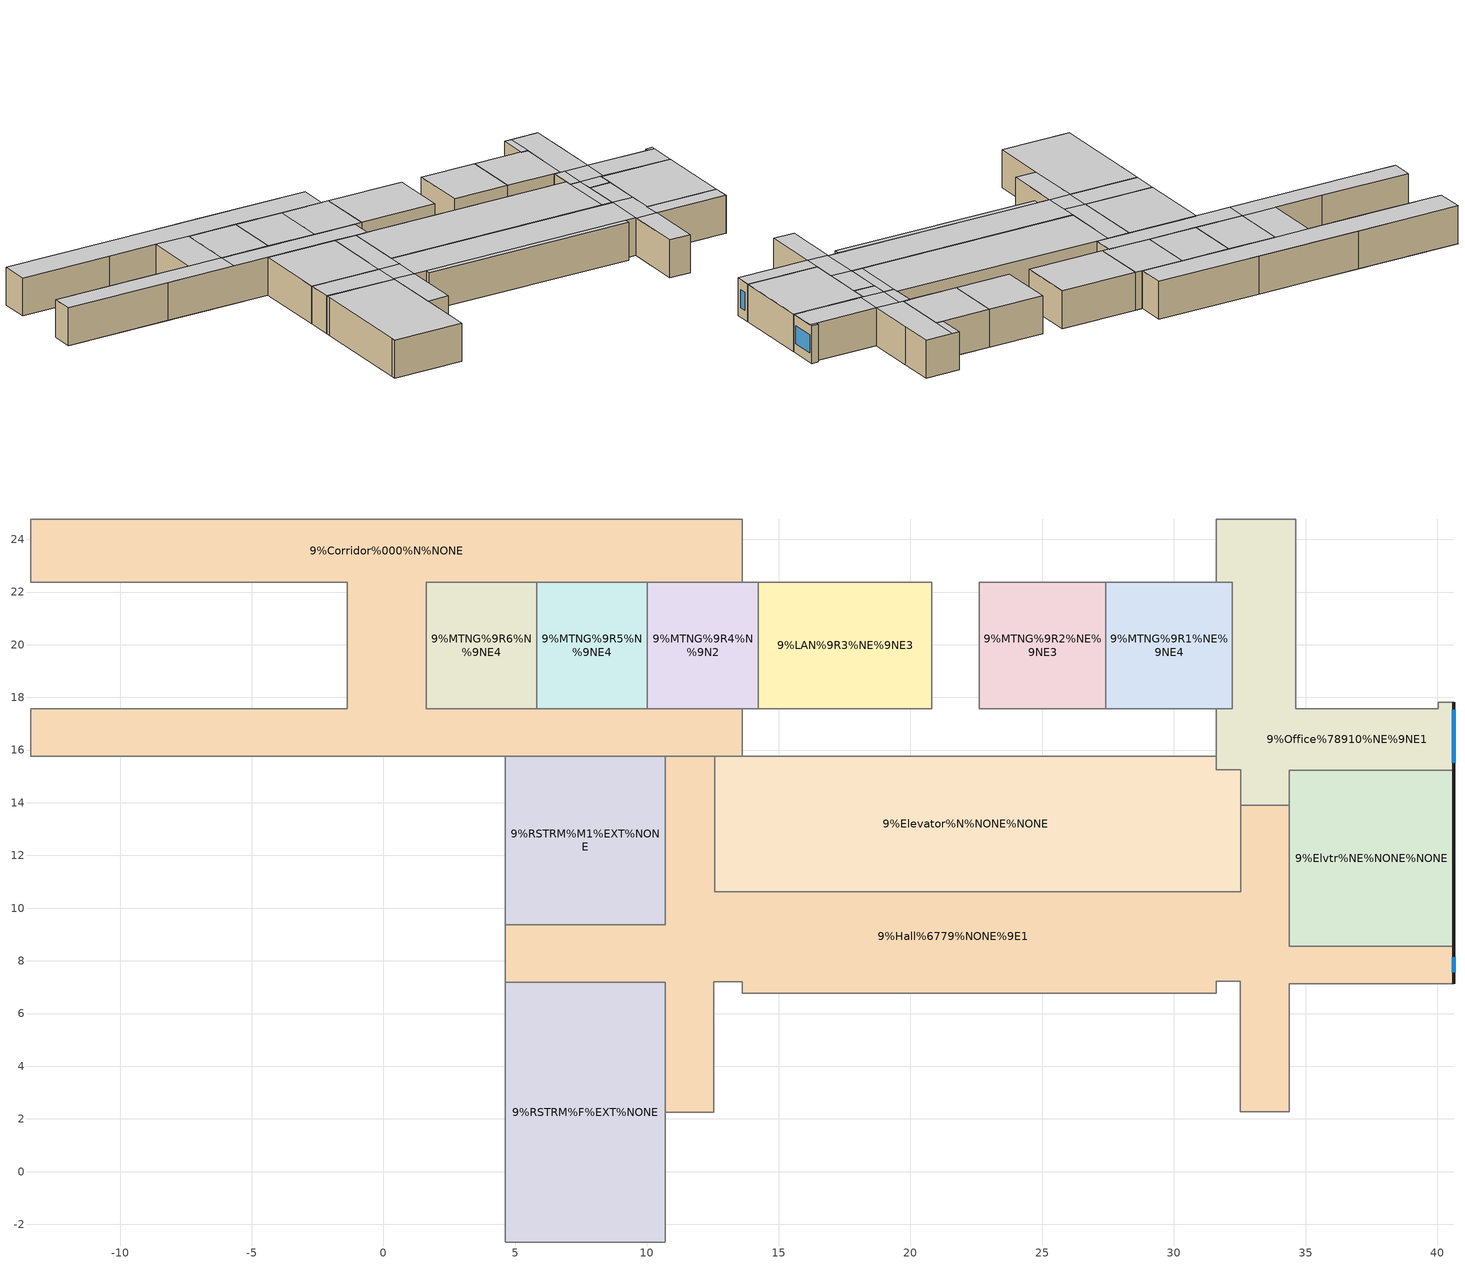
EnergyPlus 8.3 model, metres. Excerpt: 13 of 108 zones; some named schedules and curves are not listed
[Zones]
9%Office%78910%NE%9NE1
 floor to OHUSupplyPlenum%OHU9 (Project Internal Floor): 32.53,15.26 31.62,15.26 31.62,17.57 32.53,17.57 z34.68; 40.62,15.24 32.53,15.24 32.53,17.57 40.62,17.57 z34.68; 34.37,13.91 32.53,13.91 32.53,15.24 34.37,15.24 z34.68; 34.63,17.57 32.22,17.57 32.22,24.77 34.63,24.77 z34.68; 32.22,22.37 31.62,22.37 31.62,24.77 32.22,24.77 z34.68; 40.62,17.57 40.03,17.57 40.03,17.82 40.62,17.82 z34.68
 wall outside (Project Wall): 40.62,15.24 40.62,17.82 z34.68:37.85
 wall to 9%Corridor%001%NE%NONE (Project Partition): 31.62,24.77 31.62,22.37 / 31.62,17.57 31.62,15.77 z34.68:37.85
 wall to 9%MTNG%9R1%NE%9NE4 (Project Partition): 31.62,22.37 32.22,22.37 32.22,17.57 31.62,17.57 z34.68:37.85
 wall to 9%Elevator%N%NONE%NONE (Project Partition): 31.62,15.77 31.62,15.26 32.53,15.26 32.53,13.91 z34.68:37.85
 wall to 9%Hall%6779%NONE%9E1 (Project Partition): 32.53,13.91 34.37,13.91 z34.68:37.85
 wall to 9%Elvtr%NE%NONE%NONE (Project Partition): 34.37,13.91 34.37,15.24 40.62,15.24 z34.68:37.85
 wall to 9%Smoke%000%NE%9NE1 (Project Partition): 40.62,17.82 40.03,17.82 40.03,17.57 34.63,17.57 34.63,21.77 z34.68:37.85
 wall to 9%Corridor%000%NE%NONE (Project Partition): 34.63,24.77 31.62,24.77 z34.68:37.85
 wall to 9%Strg%9B1%NONE%NONE (Project Partition): 34.63,21.77 34.63,24.77 z34.68:37.85
 window (Project Window): 40.62,15.53 40.62,17.53 z35.49:36.99
 ceiling to OHUReturnPlenum%OHU9 (Project Internal Floor): 40.03,17.57 40.62,17.57 40.62,17.82 40.03,17.82 z37.85; 34.63,15.24 40.62,15.24 40.62,17.57 34.63,17.57 z37.85; 31.62,22.37 32.22,22.37 32.22,24.77 31.62,24.77 z37.85; 32.22,17.57 34.63,17.57 34.63,24.77 32.22,24.77 z37.85; 31.62,15.26 32.53,15.26 32.53,17.57 31.62,17.57 z37.85; 32.53,13.91 34.37,13.91 34.37,15.24 32.53,15.24 z37.85; 32.53,15.24 34.63,15.24 34.63,17.57 32.53,17.57 z37.85
9%Hall%6779%NONE%9E1
 floor to OHUSupplyPlenum%OHU9 (Project Internal Floor): 34.37,10.62 32.53,10.62 32.53,13.91 34.37,13.91 z34.68; 12.56,10.62 10.69,10.62 10.69,15.77 12.56,15.77 z34.68; 34.37,2.27 32.53,2.28 32.53,7.13 34.37,7.13 z34.68; 12.53,2.26 10.69,2.25 10.69,7.13 12.53,7.13 z34.68; 10.69,7.18 4.62,7.18 4.62,9.37 10.69,9.37 z34.68; 31.62,6.77 13.62,6.77 13.62,7.13 31.62,7.13 z34.68; 40.62,7.13 34.37,7.13 34.37,8.56 40.62,8.56 z34.68; 31.62,7.13 13.62,7.13 13.62,7.23 31.62,7.23 z34.68; 13.62,7.21 10.69,7.21 10.69,7.23 13.62,7.23 z34.68; 12.53,7.13 10.69,7.13 10.69,7.21 12.53,7.21 z34.68; 32.53,7.23 10.69,7.23 10.69,10.62 32.53,10.62 z34.68; 34.37,7.13 32.53,7.13 32.53,10.62 34.37,10.62 z34.68
 wall outside (Project Wall): 40.62,7.13 40.62,8.56 z34.68:37.85
 wall to 9%Hall%4579%NONE%9E1 (Project Partition): 10.69,2.25 12.53,2.26 / 32.53,2.28 34.37,2.27 z34.68:37.85
 wall to 9%RSTRM%F%EXT%NONE (Project Partition): 4.62,7.18 10.69,7.18 10.69,2.25 z34.68:37.85
 wall to 9%Elevator%C%NONE%NONE (Project Partition): 12.53,2.26 12.53,7.21 13.62,7.21 13.62,6.77 31.62,6.77 31.62,7.23 32.53,7.23 32.53,2.28 z34.68:37.85
 wall to 9%Stair%E%NONE%NONE (Project Partition): 34.37,2.27 34.37,7.13 40.62,7.13 z34.68:37.85
 wall to 9%Elvtr%NE%NONE%NONE (Project Partition): 40.62,8.56 34.37,8.56 34.37,13.91 z34.68:37.85
 wall to 9%Corridor%000%N%NONE (Project Partition): 12.56,15.77 10.69,15.77 z34.68:37.85
 wall to 9%RSTRM%M1%EXT%NONE (Project Partition): 10.69,15.77 10.69,9.37 4.62,9.37 z34.68:37.85
 wall to 9%IS%6756%IS%9IS1 (Project Partition): 4.62,9.37 4.62,7.18 z34.68:37.85
 wall to 9%Elevator%N%NONE%NONE (Project Partition): 32.53,13.91 32.53,10.62 12.56,10.62 12.56,15.77 z34.68:37.85
 window (Project Window): 40.62,7.56 40.62,8.13 z35.49:36.99
 ceiling to OHUReturnPlenum%OHU9 (Project Internal Floor): 32.53,10.62 34.37,10.62 34.37,13.91 32.53,13.91 z37.85; 12.56,7.21 13.62,7.21 13.62,7.23 12.56,7.23 z37.85; 13.62,6.77 31.62,6.77 31.62,7.23 13.62,7.23 z37.85; 12.56,7.23 32.53,7.23 32.53,10.62 12.56,10.62 z37.85; 32.53,2.28 34.37,2.27 34.37,7.13 32.53,7.13 z37.85; 34.37,7.13 40.62,7.13 40.62,8.56 34.37,8.56 z37.85; 32.53,7.13 34.37,7.13 34.37,10.62 32.53,10.62 z37.85; 10.69,9.37 12.56,9.37 12.56,15.77 10.69,15.77 z37.85; 4.62,7.18 10.69,7.18 10.69,9.37 4.62,9.37 z37.85; 10.69,2.25 12.53,2.26 12.53,7.21 10.69,7.21 z37.85; 10.69,7.21 12.56,7.21 12.56,9.37 10.69,9.37 z37.85
9%RSTRM%F%EXT%NONE
 floor to OHUSupplyPlenum%OHU9 (Project Internal Floor): 10.69,-2.67 4.62,-2.67 4.62,7.18 10.69,7.18 z34.68
 wall to 9%IS%5656%IS%9IS1 (Project Partition): 4.62,6.77 4.62,-2.23 z34.68:37.85
 wall to 9%IS%4556%IS%9IS1 (Project Partition): 4.62,-2.23 4.62,-2.67 z34.68:37.85
 wall to 9%Hall%4579%NONE%9E1 (Project Partition): 4.62,-2.67 10.69,-2.67 10.69,2.25 z34.68:37.85
 wall to 9%IS%6756%IS%9IS1 (Project Partition): 4.62,7.18 4.62,6.77 z34.68:37.85
 ceiling to OHUReturnPlenum%OHU9 (Project Internal Floor): 4.62,-2.67 10.69,-2.67 10.69,7.18 4.62,7.18 z37.85
9%Elevator%N%NONE%NONE
 floor to OHUSupplyPlenum%OHU9 (Project Internal Floor): 31.62,10.62 12.56,10.62 12.56,15.77 31.62,15.77 z34.68; 32.53,10.62 31.62,10.62 31.62,15.26 32.53,15.26 z34.68
 wall to 9%Corridor%001%NE%NONE (Project Partition): 31.62,15.77 13.62,15.77 z34.68:37.85
 wall to 9%Corridor%000%N%NONE (Project Partition): 13.62,15.77 12.56,15.77 z34.68:37.85
 ceiling to OHUReturnPlenum%OHU9 (Project Internal Floor): 31.62,10.62 32.53,10.62 32.53,15.26 31.62,15.26 z37.85; 12.56,10.62 31.62,10.62 31.62,15.77 12.56,15.77 z37.85
9%Elvtr%NE%NONE%NONE
 floor to OHUSupplyPlenum%OHU9 (Project Internal Floor): 40.62,8.56 34.37,8.56 34.37,15.24 40.62,15.24 z34.68
 wall outside (Project Wall): 40.62,8.56 40.62,15.24 z34.68:37.85
 ceiling to OHUReturnPlenum%OHU9 (Project Internal Floor): 34.37,8.56 40.62,8.56 40.62,15.24 34.37,15.24 z37.85
9%MTNG%9R1%NE%9NE4
 floor to OHUSupplyPlenum%OHU9 (Project Internal Floor): 32.22,17.57 27.42,17.57 27.42,22.37 32.22,22.37 z34.68
 wall to 9%Corridor%001%NE%NONE (Project Partition): 31.62,22.37 27.42,22.37 / 27.42,17.57 31.62,17.57 z34.68:37.85
 wall to 9%MTNG%9R2%NE%9NE3 (Project Partition): 27.42,22.37 27.42,17.57 z34.68:37.85
 ceiling to OHUReturnPlenum%OHU9 (Project Internal Floor): 27.42,17.57 32.22,17.57 32.22,22.37 27.42,22.37 z37.85
9%MTNG%9R2%NE%9NE3
 floor to OHUSupplyPlenum%OHU9 (Project Internal Floor): 27.42,17.57 22.62,17.57 22.62,22.37 27.42,22.37 z34.68
 wall to 9%Corridor%001%NE%NONE (Project Partition): 27.42,22.37 22.62,22.37 22.62,17.57 27.42,17.57 z34.68:37.85
 ceiling to OHUReturnPlenum%OHU9 (Project Internal Floor): 22.62,17.57 27.42,17.57 27.42,22.37 22.62,22.37 z37.85
9%MTNG%9R4%N%9N2
 floor to OHUSupplyPlenum%OHU9 (Project Internal Floor): 14.22,17.57 10.02,17.57 10.02,22.37 14.22,22.37 z34.68
 wall to 9%LAN%9R3%NE%9NE3 (Project Partition): 14.22,17.57 14.22,22.37 z34.68:37.85
 wall to 9%MTNG%9R5%N%9NE4 (Project Partition): 10.02,22.37 10.02,17.57 z34.68:37.85
 wall to 9%Corridor%000%N%NONE (Project Partition): 10.02,17.57 13.62,17.57 / 13.62,22.37 10.02,22.37 z34.68:37.85
 wall to 9%Corridor%001%NE%NONE (Project Partition): 14.22,22.37 13.62,22.37 / 13.62,17.57 14.22,17.57 z34.68:37.85
 ceiling to OHUReturnPlenum%OHU9 (Project Internal Floor): 10.02,17.57 14.22,17.57 14.22,22.37 10.02,22.37 z37.85
9%LAN%9R3%NE%9NE3
 floor to OHUSupplyPlenum%OHU9 (Project Internal Floor): 20.82,17.57 14.22,17.57 14.22,22.37 20.82,22.37 z34.68
 wall to 9%Corridor%001%NE%NONE (Project Partition): 14.22,17.57 20.82,17.57 20.82,22.37 14.22,22.37 z34.68:37.85
 ceiling to OHUReturnPlenum%OHU9 (Project Internal Floor): 14.22,17.57 20.82,17.57 20.82,22.37 14.22,22.37 z37.85
9%MTNG%9R5%N%9NE4
 floor to OHUSupplyPlenum%OHU9 (Project Internal Floor): 10.02,17.57 5.82,17.57 5.82,22.37 10.02,22.37 z34.68
 wall to 9%MTNG%9R6%N%9NE4 (Project Partition): 5.82,22.37 5.82,17.57 z34.68:37.85
 wall to 9%Corridor%000%N%NONE (Project Partition): 5.82,17.57 10.02,17.57 / 10.02,22.37 5.82,22.37 z34.68:37.85
 ceiling to OHUReturnPlenum%OHU9 (Project Internal Floor): 5.82,17.57 10.02,17.57 10.02,22.37 5.82,22.37 z37.85
9%MTNG%9R6%N%9NE4
 floor to OHUSupplyPlenum%OHU9 (Project Internal Floor): 5.82,17.57 1.62,17.57 1.62,22.37 5.82,22.37 z34.68
 wall to 9%Corridor%000%N%NONE (Project Partition): 5.82,22.37 1.62,22.37 1.62,17.57 5.82,17.57 z34.68:37.85
 ceiling to OHUReturnPlenum%OHU9 (Project Internal Floor): 1.62,17.57 5.82,17.57 5.82,22.37 1.62,22.37 z37.85
9%Corridor%000%N%NONE
 floor to OHUSupplyPlenum%OHU9 (Project Internal Floor): 13.62,15.77 1.62,15.77 1.62,17.57 13.62,17.57 z34.68; 13.62,22.37 -13.38,22.37 -13.38,24.77 13.62,24.77 z34.68; 1.62,15.77 -13.38,15.77 -13.38,17.57 1.62,17.57 z34.68; 1.62,17.57 -1.38,17.57 -1.38,22.37 1.62,22.37 z34.68
 wall to 9%MTNG%9R7%N%9N2 (Project Partition): -5.58,22.37 -1.38,22.37 -1.38,17.57 -5.58,17.57 z34.68:37.85
 wall to 9%MTNG%9R8%N%9N2 (Project Partition): -5.58,17.57 -13.38,17.57 / -13.38,22.37 -5.58,22.37 z34.68:37.85
 wall to 9%Office%7834%NW%9NW3 (Project Partition): -13.38,17.57 -13.38,15.77 / -13.38,24.77 -13.38,22.37 z34.68:37.85
 wall to 9%IS%6745%IS%9IS1 (Project Partition): -13.38,15.77 -4.38,15.77 z34.68:37.85
 wall to 9%IS%6756%IS%9IS1 (Project Partition): -4.38,15.77 4.62,15.77 z34.68:37.85
 wall to 9%RSTRM%M1%EXT%NONE (Project Partition): 4.62,15.77 10.69,15.77 z34.68:37.85
 wall to 9%Corridor%001%NE%NONE (Project Partition): 13.62,15.77 13.62,17.57 / 13.62,22.37 13.62,24.77 z34.68:37.85
 wall to 9%Office%8967%N%9N2 (Project Partition): 13.62,24.77 4.62,24.77 z34.68:37.85
 wall to 9%Office%8956%N%9N2 (Project Partition): 4.62,24.77 -4.38,24.77 z34.68:37.85
 wall to 9%Office%8945%N%9N2 (Project Partition): -4.38,24.77 -13.38,24.77 z34.68:37.85
 ceiling to OHUReturnPlenum%OHU9 (Project Internal Floor): 1.62,15.77 13.62,15.77 13.62,17.57 1.62,17.57 z37.85; -13.38,15.77 1.62,15.77 1.62,17.57 -13.38,17.57 z37.85; -1.38,17.57 1.62,17.57 1.62,22.37 -1.38,22.37 z37.85; -13.38,22.37 13.62,22.37 13.62,24.77 -13.38,24.77 z37.85
9%RSTRM%M1%EXT%NONE
 floor to OHUSupplyPlenum%OHU9 (Project Internal Floor): 10.69,9.37 4.62,9.37 4.62,15.77 10.69,15.77 z34.68
 wall to 9%IS%6756%IS%9IS1 (Project Partition): 4.62,15.77 4.62,9.37 z34.68:37.85
 ceiling to OHUReturnPlenum%OHU9 (Project Internal Floor): 4.62,9.37 10.69,9.37 10.69,15.77 4.62,15.77 z37.85
[Site:Location]
TOSHIBA Smart Community Center: Latitude=35.43; Longitude=139.65; Time Zone=9; Elevation=42
[Site:GroundTemperature:Shallow]
14, 14, 14, 14, 14, 14, 14, 14, 14, 14, 14, 14
[Building]
Building: North Axis=0; Terrain=Suburbs; Loads Convergence Tolerance Value=0.04; Temperature Convergence Tolerance Value=0.4; Solar Distribution=FullExterior; Maximum Number of Warmup Days=25; Minimum Number of Warmup Days=6
[Site:GroundTemperature:BuildingSurface]
18, 18, 18, 18, 18, 18, 18, 18, 18, 18, 18, 18
[SizingPeriod:DesignDay] Day of Month=15; Humidity Condition Type=WetBulb; Rain Indicator=No; Snow Indicator=No; Daylight Saving Time Indicator=No
Name | Month | Day Type | Maximum Dry-Bulb Temperature | Daily Dry-Bulb Temperature Range | Wetbulb or DewPoint at Maximum Dry-Bulb | Barometric Pressure | Wind Speed | Wind Direction | Solar Model Indicator | ASHRAE Clear Sky Optical Depth for Beam Irradiance (taub) | ASHRAE Clear Sky Optical Depth for Diffuse Irradiance (taud) | Sky Clearness
Summer Design Day in TOSHIBA Smart Community Center Jul | 7 | SummerDesignDay | 31 | 7.7 | 25 | 100905 | 4.8 | 210 | ASHRAETau | 0.546 | 1.827
Winter Design Day in TOSHIBA Smart Community Center | 1 | WinterDesignDay | -6.9 | 0 | -6.9 | 100821.5 | 1.1 | 0 | ASHRAEClearSky |  |  | 0
[Site:GroundTemperature:FCfactorMethod]
January Ground Temperature=3.79; February Ground Temperature=2.88; March Ground Temperature=4.49; April Ground Temperature=7.01; May Ground Temperature=13.59; June Ground Temperature=18.68; July Ground Temperature=22.1; August Ground Temperature=23.15; September Ground Temperature=21.37; October Ground Temperature=17.42; November Ground Temperature=12.15; December Ground Temperature=7.26
[Site:GroundReflectance:SnowModifier]
2, 2
[Site:GroundReflectance]
0.2, 0.2, 0.2, 0.2, 0.2, 0.2, 0.2, 0.2, 0.2, 0.2, 0.2, 0.2
[Site:GroundTemperature:Deep]
14, 14, 14, 14, 14, 14, 14, 14, 14, 14, 14, 14
[WindowMaterial:SimpleGlazingSystem]
Simple Baseline: U-Factor=3.69; Solar Heat Gain Coefficient=0.25
[Construction]
Project Wall: Stucco, Gypsum Board, Wall Insulation, Gypsum Board
Project Partition: 1/2IN Gypsum, 1/2IN Gypsum
Project Internal Floor: Cast Concrete
Project Window: Simple Baseline
[Material] Thermal Absorptance=0.9; Solar Absorptance=0.7; Visible Absorptance=0.7
Name | Roughness | Thickness | Conductivity | Density | Specific Heat
Gypsum Board | MediumRough | 0.0159 | 0.16 | 800 | 1090
Stucco | Rough | 0.0254 | 0.72 | 1856 | 840
1/2IN Gypsum | Smooth | 0.01271 | 0.16 | 800 | 1090
Cast Concrete | Rough | 0.1 | 1.4 | 2100 | 840
[Material:NoMass]
Wall Insulation: Roughness=Rough; Thermal Resistance=1.8; Thermal Absorptance=0.9; Solar Absorptance=0.7; Visible Absorptance=0.7
[DesignSpecification:OutdoorAir] Outdoor Air Method=Sum; Outdoor Air Flow per Person=0.00472; Outdoor Air Flow per Zone Floor Area=0.000508; Outdoor Air Flow per Zone=0
9%MTNG%9R4%N%9N2 OutdoorAir; 9%MTNG%9R4%N%9N2 OutdoorAir; 9%HALL%6779%NONE%9E1 OutdoorAir; 9%HALL%6779%NONE%9E1 OutdoorAir; 9%HALL%6779%NONE%9E1 OutdoorAir; 9%MTNG%9R4%N%9N2 OutdoorAir; 9%MTNG%9R1%NE%9NE4 OutdoorAir; 9%MTNG%9R6%N%9NE4 OutdoorAir; 9%MTNG%9R5%N%9NE4 OutdoorAir; 9%MTNG%9R1%NE%9NE4 OutdoorAir; 9%MTNG%9R6%N%9NE4 OutdoorAir; 9%MTNG%9R5%N%9NE4 OutdoorAir; 9%MTNG%9R1%NE%9NE4 OutdoorAir; 9%MTNG%9R6%N%9NE4 OutdoorAir; 9%MTNG%9R5%N%9NE4 OutdoorAir; 9%LAN%9R3%NE%9NE3 OutdoorAir; 9%MTNG%9R2%NE%9NE3 OutdoorAir; 9%LAN%9R3%NE%9NE3 OutdoorAir; 9%MTNG%9R2%NE%9NE3 OutdoorAir; 9%LAN%9R3%NE%9NE3 OutdoorAir; 9%MTNG%9R2%NE%9NE3 OutdoorAir; 9%OFFICE%78910%NE%9NE1 OutdoorAir; 9%OFFICE%78910%NE%9NE1 OutdoorAir; 9%OFFICE%78910%NE%9NE1 OutdoorAir
[ZoneControl:Thermostat] Control Type Schedule=HVACTemplate-Always 4; Control 1=DualSetPoint
Name | Zone or ZoneList
9%HALL%6779%NONE%9E1 Control; 9%HALL%6779%NONE%9E1 Control; 9%HALL%6779%NONE%9E1 Control | 9%HALL%6779%NONE%9E1
9%MTNG%9R4%N%9N2 Control; 9%MTNG%9R4%N%9N2 Control; 9%MTNG%9R4%N%9N2 Control | 9%MTNG%9R4%N%9N2
9%MTNG%9R1%NE%9NE4 Control; 9%MTNG%9R1%NE%9NE4 Control; 9%MTNG%9R1%NE%9NE4 Control | 9%MTNG%9R1%NE%9NE4
9%MTNG%9R6%N%9NE4 Control; 9%MTNG%9R6%N%9NE4 Control; 9%MTNG%9R6%N%9NE4 Control | 9%MTNG%9R6%N%9NE4
9%MTNG%9R5%N%9NE4 Control; 9%MTNG%9R5%N%9NE4 Control; 9%MTNG%9R5%N%9NE4 Control | 9%MTNG%9R5%N%9NE4
9%LAN%9R3%NE%9NE3 Control; 9%LAN%9R3%NE%9NE3 Control; 9%LAN%9R3%NE%9NE3 Control | 9%LAN%9R3%NE%9NE3
9%MTNG%9R2%NE%9NE3 Control; 9%MTNG%9R2%NE%9NE3 Control; 9%MTNG%9R2%NE%9NE3 Control | 9%MTNG%9R2%NE%9NE3
9%OFFICE%78910%NE%9NE1 Control; 9%OFFICE%78910%NE%9NE1 Control; 9%OFFICE%78910%NE%9NE1 Control | 9%OFFICE%78910%NE%9NE1
[Sizing:Zone] Zone Cooling Design Supply Air Temperature Input Method=TemperatureDifference; Zone Cooling Design Supply Air Temperature=12.5; Zone Cooling Design Supply Air Temperature Difference=11; Zone Heating Design Supply Air Temperature Input Method=TemperatureDifference; Zone Heating Design Supply Air Temperature=50; Zone Heating Design Supply Air Temperature Difference=11; Zone Cooling Design Supply Air Humidity Ratio=0.009; Zone Heating Design Supply Air Humidity Ratio=0.004; Zone Heating Sizing Factor=1.25; Zone Cooling Sizing Factor=1.15; Cooling Design Air Flow Method=DesignDay; Cooling Design Air Flow Rate=0; Cooling Minimum Air Flow per Zone Floor Area=0.000762; Cooling Minimum Air Flow=0; Cooling Minimum Air Flow Fraction=0; Heating Design Air Flow Method=DesignDay; Heating Design Air Flow Rate=0
Name | Design Specification Outdoor Air Object
9%MTNG%9R4%N%9N2; 9%MTNG%9R4%N%9N2; 9%MTNG%9R4%N%9N2 | 9%MTNG%9R4%N%9N2 OutdoorAir
9%HALL%6779%NONE%9E1; 9%HALL%6779%NONE%9E1; 9%HALL%6779%NONE%9E1 | 9%HALL%6779%NONE%9E1 OutdoorAir
9%MTNG%9R1%NE%9NE4; 9%MTNG%9R1%NE%9NE4; 9%MTNG%9R1%NE%9NE4 | 9%MTNG%9R1%NE%9NE4 OutdoorAir
9%MTNG%9R6%N%9NE4; 9%MTNG%9R6%N%9NE4; 9%MTNG%9R6%N%9NE4 | 9%MTNG%9R6%N%9NE4 OutdoorAir
9%MTNG%9R5%N%9NE4; 9%MTNG%9R5%N%9NE4; 9%MTNG%9R5%N%9NE4 | 9%MTNG%9R5%N%9NE4 OutdoorAir
9%LAN%9R3%NE%9NE3; 9%LAN%9R3%NE%9NE3; 9%LAN%9R3%NE%9NE3 | 9%LAN%9R3%NE%9NE3 OutdoorAir
9%MTNG%9R2%NE%9NE3; 9%MTNG%9R2%NE%9NE3; 9%MTNG%9R2%NE%9NE3 | 9%MTNG%9R2%NE%9NE3 OutdoorAir
9%OFFICE%78910%NE%9NE1; 9%OFFICE%78910%NE%9NE1; 9%OFFICE%78910%NE%9NE1 | 9%OFFICE%78910%NE%9NE1 OutdoorAir
[ZoneTerminalUnitList]
9SW1 VRF Heat Pump TU List: 9%OFFICE%3412%SW%9SW1 VRF Unit, 9%MTNG%9B7%SW%9SW1 VRF Unit, 9%MTNG%9B8%SW%9SW1 VRF Unit, 9%OFFICE%2312%SW%9SW1 VRF Unit, 9%OFFICE%3412%SW%9SW1 VRF Unit, 9%MTNG%9B7%SW%9SW1 VRF Unit, 9%MTNG%9B8%SW%9SW1 VRF Unit, 9%OFFICE%2312%SW%9SW1 VRF Unit, 9%OFFICE%3412%SW%9SW1 VRF Unit, 9%MTNG%9B7%SW%9SW1 VRF Unit, 9%MTNG%9B8%SW%9SW1 VRF Unit, 9%OFFICE%2312%SW%9SW1 VRF Unit
9SE4 VRF Heat Pump TU List: 9%MTNG%9R19%S%9SE4 VRF Unit, 9%MTNG%9R20%S%9SE4 VRF Unit, 9%MTNG%9R24%SE%9SE4 VRF Unit, 9%MTNG%9R19%S%9SE4 VRF Unit, 9%MTNG%9R20%S%9SE4 VRF Unit, 9%MTNG%9R24%SE%9SE4 VRF Unit, 9%MTNG%9R19%S%9SE4 VRF Unit, 9%MTNG%9R20%S%9SE4 VRF Unit, 9%MTNG%9R24%SE%9SE4 VRF Unit
9SE3 VRF Heat Pump TU List: 9%OFFICE%2389%SE%9SE3 VRF Unit, 9%LAN%9R22%SE%9SE3 VRF Unit, 9%MTNG%9R23%SE%9SE3 VRF Unit, 9%OFFICE%2378%SE%9SE3 VRF Unit, 9%OFFICE%2389%SE%9SE3 VRF Unit, 9%LAN%9R22%SE%9SE3 VRF Unit, 9%MTNG%9R23%SE%9SE3 VRF Unit, 9%OFFICE%2378%SE%9SE3 VRF Unit, 9%OFFICE%2389%SE%9SE3 VRF Unit, 9%LAN%9R22%SE%9SE3 VRF Unit, 9%MTNG%9R23%SE%9SE3 VRF Unit, 9%OFFICE%2378%SE%9SE3 VRF Unit
9W1 VRF Heat Pump TU List: 9%OFFICE%6712%W%9W1 VRF Unit, 9%OFFICE%5612%W%9W1 VRF Unit, 9%OFFICE%4512%W%9W1 VRF Unit, 9%OFFICE%6712%W%9W1 VRF Unit, 9%OFFICE%5612%W%9W1 VRF Unit, 9%OFFICE%4512%W%9W1 VRF Unit, 9%OFFICE%6712%W%9W1 VRF Unit, 9%OFFICE%5612%W%9W1 VRF Unit, 9%OFFICE%4512%W%9W1 VRF Unit
9NW1 VRF Heat Pump TU List: 9%MTNG%9B6%NW%9NW1 VRF Unit, 9%A%9B5%NW%9NW1 VRF Unit, 9%OFFICE%8912%NW%9NW1 VRF Unit, 9%OFFICE%7812%NW%9NW1 VRF Unit, 9%MTNG%9B6%NW%9NW1 VRF Unit, 9%A%9B5%NW%9NW1 VRF Unit, 9%OFFICE%8912%NW%9NW1 VRF Unit, 9%OFFICE%7812%NW%9NW1 VRF Unit, 9%MTNG%9B6%NW%9NW1 VRF Unit, 9%A%9B5%NW%9NW1 VRF Unit, 9%OFFICE%8912%NW%9NW1 VRF Unit, 9%OFFICE%7812%NW%9NW1 VRF Unit
9N2 VRF Heat Pump TU List: 9%OFFICE%8967%N%9N2 VRF Unit, 9%MTNG%9R4%N%9N2 VRF Unit, 9%OFFICE%8945%N%9N2 VRF Unit, 9%OFFICE%8956%N%9N2 VRF Unit, 9%MTNG%9R8%N%9N2 VRF Unit, 9%MTNG%9R7%N%9N2 VRF Unit, 9%OFFICE%8967%N%9N2 VRF Unit, 9%MTNG%9R4%N%9N2 VRF Unit, 9%OFFICE%8945%N%9N2 VRF Unit, 9%OFFICE%8956%N%9N2 VRF Unit, 9%MTNG%9R8%N%9N2 VRF Unit, 9%MTNG%9R7%N%9N2 VRF Unit, 9%OFFICE%8967%N%9N2 VRF Unit, 9%MTNG%9R4%N%9N2 VRF Unit, 9%OFFICE%8945%N%9N2 VRF Unit, 9%OFFICE%8956%N%9N2 VRF Unit, 9%MTNG%9R8%N%9N2 VRF Unit, 9%MTNG%9R7%N%9N2 VRF Unit
9W2 VRF Heat Pump TU List: 9%OFFICE%6723%W%9W2 VRF Unit, 9%OA%9R10%W%9W2 VRF Unit, 9%OFFICE%5623%W%9W2 VRF Unit, 9%OA%9R11%W%9W2 VRF Unit, 9%OFFICE%4523%W%9W2 VRF Unit, 9%ISROOM%9R13%W%9W2 VRF Unit, 9%MTNG%9R9%W%9W2 VRF Unit, 9%ISROOM%9R12%W%9W2 VRF Unit, 9%ISROOM%9R14%W%9W2 VRF Unit, 9%OFFICE%6723%W%9W2 VRF Unit, 9%OA%9R10%W%9W2 VRF Unit, 9%OFFICE%5623%W%9W2 VRF Unit, 9%OA%9R11%W%9W2 VRF Unit, 9%OFFICE%4523%W%9W2 VRF Unit, 9%ISROOM%9R13%W%9W2 VRF Unit, 9%MTNG%9R9%W%9W2 VRF Unit, 9%ISROOM%9R12%W%9W2 VRF Unit, 9%ISROOM%9R14%W%9W2 VRF Unit, 9%OFFICE%6723%W%9W2 VRF Unit, 9%OA%9R10%W%9W2 VRF Unit, 9%OFFICE%5623%W%9W2 VRF Unit, 9%OA%9R11%W%9W2 VRF Unit, 9%OFFICE%4523%W%9W2 VRF Unit, 9%ISROOM%9R13%W%9W2 VRF Unit, 9%MTNG%9R9%W%9W2 VRF Unit, 9%ISROOM%9R12%W%9W2 VRF Unit, 9%ISROOM%9R14%W%9W2 VRF Unit
9NE4 VRF Heat Pump TU List: 9%MTNG%9R1%NE%9NE4 VRF Unit, 9%MTNG%9R6%N%9NE4 VRF Unit, 9%MTNG%9R5%N%9NE4 VRF Unit, 9%MTNG%9R1%NE%9NE4 VRF Unit, 9%MTNG%9R6%N%9NE4 VRF Unit, 9%MTNG%9R5%N%9NE4 VRF Unit, 9%MTNG%9R1%NE%9NE4 VRF Unit, 9%MTNG%9R6%N%9NE4 VRF Unit, 9%MTNG%9R5%N%9NE4 VRF Unit
[Zone equipment]
9%MTNG%9R4%N%9N2; 9%MTNG%9R4%N%9N2; 9%MTNG%9R4%N%9N2: 9%MTNG%9R4%N%9N2 VRF Unit
9%HALL%6779%NONE%9E1; 9%HALL%6779%NONE%9E1; 9%HALL%6779%NONE%9E1: 9%HALL%6779%NONE%9E1 VRF Unit
9%MTNG%9R1%NE%9NE4; 9%MTNG%9R1%NE%9NE4; 9%MTNG%9R1%NE%9NE4: 9%MTNG%9R1%NE%9NE4 VRF Unit
9%MTNG%9R6%N%9NE4; 9%MTNG%9R6%N%9NE4; 9%MTNG%9R6%N%9NE4: 9%MTNG%9R6%N%9NE4 VRF Unit
9%MTNG%9R5%N%9NE4; 9%MTNG%9R5%N%9NE4; 9%MTNG%9R5%N%9NE4: 9%MTNG%9R5%N%9NE4 VRF Unit
9%LAN%9R3%NE%9NE3; 9%LAN%9R3%NE%9NE3; 9%LAN%9R3%NE%9NE3: 9%LAN%9R3%NE%9NE3 VRF Unit
9%MTNG%9R2%NE%9NE3; 9%MTNG%9R2%NE%9NE3; 9%MTNG%9R2%NE%9NE3: 9%MTNG%9R2%NE%9NE3 VRF Unit
9%OFFICE%78910%NE%9NE1; 9%OFFICE%78910%NE%9NE1; 9%OFFICE%78910%NE%9NE1: 9%OFFICE%78910%NE%9NE1 VRF Unit
[Fan:ConstantVolume] Availability Schedule=VRFAvailSched; Fan Total Efficiency=0.7; Pressure Rise=600; Maximum Flow Rate=autosize; Motor Efficiency=0.9; Motor In Airstream Fraction=1
9%MTNG%9B112%SE%9SE1 VRF Supply Fan; 9%OFFICE%5623%W%9W2 VRF Supply Fan; 9%MTNG%9B9%SE%9SE1 VRF Supply Fan; 9%OA%9R11%W%9W2 VRF Supply Fan; 9%MTNG%34910N%SE%9SE1 VRF Supply Fan; 9%OFFICE%4523%W%9W2 VRF Supply Fan; 9%A%9B10%SE%9SE1 VRF Supply Fan; 9%ISROOM%9R13%W%9W2 VRF Supply Fan; 9%OFFICE%8967%N%9N2 VRF Supply Fan; 9%MTNG%9R9%W%9W2 VRF Supply Fan; 9%MTNG%9R4%N%9N2 VRF Supply Fan; 9%ISROOM%9R12%W%9W2 VRF Supply Fan; 9%OFFICE%8945%N%9N2 VRF Supply Fan; 9%ISROOM%9R14%W%9W2 VRF Supply Fan; 9%OFFICE%8956%N%9N2 VRF Supply Fan; 9%OFFICE%6723%W%9W2 VRF Supply Fan; 9%MTNG%9R8%N%9N2 VRF Supply Fan; 9%OA%9R10%W%9W2 VRF Supply Fan; 9%MTNG%9R7%N%9N2 VRF Supply Fan; 9%OFFICE%5623%W%9W2 VRF Supply Fan; 9%OFFICE%8934%NW%9NW3 VRF Supply Fan; 9%OFFICE%7834%NW%9NW3 VRF Supply Fan; 9%OFFICE%89232%NW%9NW3 VRF Supply Fan; 9%OFFICE%89231%NW%9NW3 VRF Supply Fan; 9%OFFICE%8934%NW%9NW3 VRF Supply Fan; 9%OFFICE%7834%NW%9NW3 VRF Supply Fan; 9%OFFICE%89232%NW%9NW3 VRF Supply Fan; 9%OFFICE%89231%NW%9NW3 VRF Supply Fan; 9%OFFICE%91034%NW%9NW2 VRF Supply Fan; 9%OFFICE%91023%NW%9NW2 VRF Supply Fan; 9%OFFICE%8967%N%9N2 VRF Supply Fan; 9%OA%9R11%W%9W2 VRF Supply Fan; 9%MTNG%9R4%N%9N2 VRF Supply Fan; 9%HALL%6779%NONE%9E1 VRF Supply Fan; 9%OFFICE%4523%W%9W2 VRF Supply Fan; 9%OFFICE%8945%N%9N2 VRF Supply Fan; 9%HALL%4579%NONE%9E1 VRF Supply Fan; 9%ISROOM%9R13%W%9W2 VRF Supply Fan; 9%OFFICE%8956%N%9N2 VRF Supply Fan; 9%HALL%6779%NONE%9E1 VRF Supply Fan; 9%MTNG%9R9%W%9W2 VRF Supply Fan; 9%MTNG%9R8%N%9N2 VRF Supply Fan; 9%HALL%4579%NONE%9E1 VRF Supply Fan; 9%ISROOM%9R12%W%9W2 VRF Supply Fan; 9%MTNG%9R7%N%9N2 VRF Supply Fan; 9%HALL%6779%NONE%9E1 VRF Supply Fan; 9%ISROOM%9R14%W%9W2 VRF Supply Fan; 9%OFFICE%8967%N%9N2 VRF Supply Fan; 9%HALL%4579%NONE%9E1 VRF Supply Fan; 9%IS%6745%IS%9IS1 VRF Supply Fan; 9%MTNG%9R4%N%9N2 VRF Supply Fan; 9%OFFICE%8934%NW%9NW3 VRF Supply Fan; 9%IS%6756%IS%9IS1 VRF Supply Fan; 9%OFFICE%8945%N%9N2 VRF Supply Fan; 9%OFFICE%7834%NW%9NW3 VRF Supply Fan; 9%IS%5656%IS%9IS1 VRF Supply Fan; 9%OFFICE%8956%N%9N2 VRF Supply Fan; 9%OFFICE%89232%NW%9NW3 VRF Supply Fan; 9%IS%4556%IS%9IS1 VRF Supply Fan; 9%OFFICE%89231%NW%9NW3 VRF Supply Fan; 9%OFFICE%91034%NW%9NW2 VRF Supply Fan; 9%OFFICE%91023%NW%9NW2 VRF Supply Fan; 9%OFFICE%91034%NW%9NW2 VRF Supply Fan; 9%OFFICE%91023%NW%9NW2 VRF Supply Fan; 9%OFFICE%3423%SW%9SW3 VRF Supply Fan; 9%MTNG%9R16%SW%9SW3 VRF Supply Fan; 9%MTNG%9R15%SW%9SW3 VRF Supply Fan; 9%OFFICE%2323%SW%9SW3 VRF Supply Fan; 9%OFFICE%2334%SW%9SW3 VRF Supply Fan; 9%OFFICE%3423%SW%9SW3 VRF Supply Fan; 9%MTNG%9R8%N%9N2 VRF Supply Fan; 9%IS%6745%IS%9IS1 VRF Supply Fan; 9%MTNG%9R7%N%9N2 VRF Supply Fan; 9%IS%6756%IS%9IS1 VRF Supply Fan; 9%MTNG%9R1%NE%9NE4 VRF Supply Fan; 9%IS%5656%IS%9IS1 VRF Supply Fan; 9%MTNG%9R6%N%9NE4 VRF Supply Fan; 9%IS%4556%IS%9IS1 VRF Supply Fan; 9%MTNG%9R5%N%9NE4 VRF Supply Fan; 9%IS%6745%IS%9IS1 VRF Supply Fan; 9%MTNG%9R1%NE%9NE4 VRF Supply Fan; 9%IS%6756%IS%9IS1 VRF Supply Fan; 9%MTNG%9R6%N%9NE4 VRF Supply Fan; 9%IS%5656%IS%9IS1 VRF Supply Fan; 9%MTNG%9R5%N%9NE4 VRF Supply Fan; 9%IS%4556%IS%9IS1 VRF Supply Fan; 9%MTNG%9R1%NE%9NE4 VRF Supply Fan; 9%OFFICE%1245%S%9S1 VRF Supply Fan; 9%MTNG%9R6%N%9NE4 VRF Supply Fan; 9%OFFICE%1256%S%9S1 VRF Supply Fan; 9%MTNG%9R16%SW%9SW3 VRF Supply Fan; 9%MTNG%9R15%SW%9SW3 VRF Supply Fan; 9%OFFICE%2323%SW%9SW3 VRF Supply Fan; 9%OFFICE%2334%SW%9SW3 VRF Supply Fan; 9%OFFICE%3423%SW%9SW3 VRF Supply Fan; 9%MTNG%9R16%SW%9SW3 VRF Supply Fan; 9%MTNG%9R15%SW%9SW3 VRF Supply Fan; 9%OFFICE%2323%SW%9SW3 VRF Supply Fan; 9%OFFICE%2334%SW%9SW3 VRF Supply Fan; 9%OFFICE%1223%SW%9SW2 VRF Supply Fan; 9%MTNG%9R5%N%9NE4 VRF Supply Fan; 9%OFFICE%1267%S%9S1 VRF Supply Fan; 9%OFFICE%1245%S%9S1 VRF Supply Fan; 9%OFFICE%1256%S%9S1 VRF Supply Fan; 9%OFFICE%1267%S%9S1 VRF Supply Fan; 9%OFFICE%1245%S%9S1 VRF Supply Fan; 9%OFFICE%1256%S%9S1 VRF Supply Fan; 9%OFFICE%1267%S%9S1 VRF Supply Fan; 9%OFFICE%8978%NE%9NE3 VRF Supply Fan; 9%OFFICE%8989%NE%9NE3 VRF Supply Fan; 9%LAN%9R3%NE%9NE3 VRF Supply Fan; 9%OFFICE%1234%SW%9SW2 VRF Supply Fan; 9%OFFICE%1223%SW%9SW2 VRF Supply Fan; 9%OFFICE%1234%SW%9SW2 VRF Supply Fan; 9%OFFICE%1223%SW%9SW2 VRF Supply Fan; 9%OFFICE%1234%SW%9SW2 VRF Supply Fan; 9%OFFICE%3412%SW%9SW1 VRF Supply Fan; 9%MTNG%9B7%SW%9SW1 VRF Supply Fan; 9%MTNG%9B8%SW%9SW1 VRF Supply Fan; 9%OFFICE%2312%SW%9SW1 VRF Supply Fan; 9%OFFICE%3412%SW%9SW1 VRF Supply Fan; 9%MTNG%9R2%NE%9NE3 VRF Supply Fan; 9%OFFICE%8978%NE%9NE3 VRF Supply Fan; 9%OFFICE%8989%NE%9NE3 VRF Supply Fan; 9%LAN%9R3%NE%9NE3 VRF Supply Fan; 9%MTNG%9R2%NE%9NE3 VRF Supply Fan; 9%OFFICE%8978%NE%9NE3 VRF Supply Fan; 9%OFFICE%8989%NE%9NE3 VRF Supply Fan; 9%LAN%9R3%NE%9NE3 VRF Supply Fan; 9%MTNG%9R2%NE%9NE3 VRF Supply Fan; 9%MTNG%9R17%S%9S2 VRF Supply Fan; 9%MTNG%9B7%SW%9SW1 VRF Supply Fan; 9%MTNG%9B8%SW%9SW1 VRF Supply Fan; 9%OFFICE%2312%SW%9SW1 VRF Supply Fan; 9%OFFICE%3412%SW%9SW1 VRF Supply Fan; 9%MTNG%9B7%SW%9SW1 VRF Supply Fan; 9%MTNG%9B8%SW%9SW1 VRF Supply Fan; 9%OFFICE%2312%SW%9SW1 VRF Supply Fan; 9%MTNG%9R19%S%9SE4 VRF Supply Fan; 9%MTNG%9R20%S%9SE4 VRF Supply Fan; 9%MTNG%9R24%SE%9SE4 VRF Supply Fan; 9%MTNG%9R18%S%9S2 VRF Supply Fan; 9%MTNG%9R21%S%9S2 VRF Supply Fan; 9%OFFICE%2345%S%9S2 VRF Supply Fan; 9%OFFICE%2356%S%9S2 VRF Supply Fan; 9%OFFICE%2367%S%9S2 VRF Supply Fan; 9%MTNG%9R17%S%9S2 VRF Supply Fan; 9%MTNG%9R18%S%9S2 VRF Supply Fan; 9%MTNG%9R21%S%9S2 VRF Supply Fan; 9%OFFICE%2345%S%9S2 VRF Supply Fan; 9%OFFICE%2356%S%9S2 VRF Supply Fan; 9%MTNG%9R19%S%9SE4 VRF Supply Fan; 9%MTNG%9R20%S%9SE4 VRF Supply Fan; 9%MTNG%9R24%SE%9SE4 VRF Supply Fan; 9%MTNG%9R19%S%9SE4 VRF Supply Fan; 9%MTNG%9R20%S%9SE4 VRF Supply Fan; 9%MTNG%9R24%SE%9SE4 VRF Supply Fan; 9%OFFICE%2389%SE%9SE3 VRF Supply Fan; 9%LAN%9R22%SE%9SE3 VRF Supply Fan; 9%MTNG%9R23%SE%9SE3 VRF Supply Fan; 9%OFFICE%2378%SE%9SE3 VRF Supply Fan; 9%OFFICE%2367%S%9S2 VRF Supply Fan; 9%MTNG%9R17%S%9S2 VRF Supply Fan; 9%MTNG%9R18%S%9S2 VRF Supply Fan; 9%MTNG%9R21%S%9S2 VRF Supply Fan; 9%OFFICE%2345%S%9S2 VRF Supply Fan; 9%OFFICE%2356%S%9S2 VRF Supply Fan; 9%OFFICE%2367%S%9S2 VRF Supply Fan; 9%OFFICE%91078%NE%9NE2 VRF Supply Fan; 9%OFFICE%91089%NE%9NE2 VRF Supply Fan; 9%OFFICE%91078%NE%9NE2 VRF Supply Fan; 9%OFFICE%2389%SE%9SE3 VRF Supply Fan; 9%LAN%9R22%SE%9SE3 VRF Supply Fan; 9%MTNG%9R23%SE%9SE3 VRF Supply Fan; 9%OFFICE%2378%SE%9SE3 VRF Supply Fan; 9%OFFICE%2389%SE%9SE3 VRF Supply Fan; 9%LAN%9R22%SE%9SE3 VRF Supply Fan; 9%MTNG%9R23%SE%9SE3 VRF Supply Fan; 9%OFFICE%2378%SE%9SE3 VRF Supply Fan; 9%OFFICE%6712%W%9W1 VRF Supply Fan; 9%OFFICE%5612%W%9W1 VRF Supply Fan; 9%OFFICE%91089%NE%9NE2 VRF Supply Fan; 9%OFFICE%91078%NE%9NE2 VRF Supply Fan; 9%OFFICE%91089%NE%9NE2 VRF Supply Fan; 9%MTNG%9B4%NE%9NE1 VRF Supply Fan; 9%MTNG%9B3%NE%9NE1 VRF Supply Fan; 9%MTNG%9B22%NE%9NE1 VRF Supply Fan; 9%MTNG%9B21%NE%9NE1 VRF Supply Fan; 9%OFFICE%78910%NE%9NE1 VRF Supply Fan; 9%SMOKE%000%NE%9NE1 VRF Supply Fan; 9%MTNG%9B4%NE%9NE1 VRF Supply Fan; 9%OFFICE%4512%W%9W1 VRF Supply Fan; 9%OFFICE%6712%W%9W1 VRF Supply Fan; 9%OFFICE%5612%W%9W1 VRF Supply Fan; 9%OFFICE%4512%W%9W1 VRF Supply Fan; 9%OFFICE%6712%W%9W1 VRF Supply Fan; 9%OFFICE%5612%W%9W1 VRF Supply Fan; 9%OFFICE%4512%W%9W1 VRF Supply Fan; 9%MTNG%9B6%NW%9NW1 VRF Supply Fan; 9%A%9B5%NW%9NW1 VRF Supply Fan; 9%OFFICE%8912%NW%9NW1 VRF Supply Fan; 9%MTNG%9B3%NE%9NE1 VRF Supply Fan; 9%MTNG%9B22%NE%9NE1 VRF Supply Fan; 9%MTNG%9B21%NE%9NE1 VRF Supply Fan; 9%OFFICE%78910%NE%9NE1 VRF Supply Fan; 9%SMOKE%000%NE%9NE1 VRF Supply Fan; 9%MTNG%9B4%NE%9NE1 VRF Supply Fan; 9%MTNG%9B3%NE%9NE1 VRF Supply Fan; 9%MTNG%9B22%NE%9NE1 VRF Supply Fan; 9%MTNG%9B21%NE%9NE1 VRF Supply Fan; 9%OFFICE%78910%NE%9NE1 VRF Supply Fan; 9%OFFICE%7812%NW%9NW1 VRF Supply Fan; 9%MTNG%9B6%NW%9NW1 VRF Supply Fan; 9%A%9B5%NW%9NW1 VRF Supply Fan; 9%OFFICE%8912%NW%9NW1 VRF Supply Fan; 9%OFFICE%7812%NW%9NW1 VRF Supply Fan; 9%MTNG%9B6%NW%9NW1 VRF Supply Fan; 9%A%9B5%NW%9NW1 VRF Supply Fan; 9%OFFICE%8912%NW%9NW1 VRF Supply Fan; 9%OFFICE%7812%NW%9NW1 VRF Supply Fan; 9%OFFICE%6723%W%9W2 VRF Supply Fan; 9%SMOKE%000%NE%9NE1 VRF Supply Fan; 9%OFFICE%1278%SE%9SE2 VRF Supply Fan; 9%OFFICE%1289%SE%9SE2 VRF Supply Fan; 9%OFFICE%1278%SE%9SE2 VRF Supply Fan; 9%OFFICE%1289%SE%9SE2 VRF Supply Fan; 9%OFFICE%1278%SE%9SE2 VRF Supply Fan; 9%OFFICE%1289%SE%9SE2 VRF Supply Fan; 9%OFFICE%91067%N%9N1 VRF Supply Fan; 9%OFFICE%91045%N%9N1 VRF Supply Fan; 9%OFFICE%91056%N%9N1 VRF Supply Fan; 9%OFFICE%91067%N%9N1 VRF Supply Fan; 9%OFFICE%91045%N%9N1 VRF Supply Fan; 9%OFFICE%91056%N%9N1 VRF Supply Fan; 9%OFFICE%91067%N%9N1 VRF Supply Fan; 9%OFFICE%91045%N%9N1 VRF Supply Fan; 9%OFFICE%91056%N%9N1 VRF Supply Fan; 9%MTNG%34910W%SE%9SE1 VRF Supply Fan; 9%MTNG%9B111%SE%9SE1 VRF Supply Fan; 9%MTNG%9B112%SE%9SE1 VRF Supply Fan; 9%MTNG%9B9%SE%9SE1 VRF Supply Fan; 9%MTNG%34910N%SE%9SE1 VRF Supply Fan; 9%OA%9R10%W%9W2 VRF Supply Fan; 9%A%9B10%SE%9SE1 VRF Supply Fan; 9%OFFICE%5623%W%9W2 VRF Supply Fan; 9%MTNG%34910W%SE%9SE1 VRF Supply Fan; 9%OA%9R11%W%9W2 VRF Supply Fan; 9%MTNG%9B111%SE%9SE1 VRF Supply Fan; 9%OFFICE%4523%W%9W2 VRF Supply Fan; 9%MTNG%9B112%SE%9SE1 VRF Supply Fan; 9%ISROOM%9R13%W%9W2 VRF Supply Fan; 9%MTNG%9B9%SE%9SE1 VRF Supply Fan; 9%MTNG%9R9%W%9W2 VRF Supply Fan; 9%MTNG%34910N%SE%9SE1 VRF Supply Fan; 9%ISROOM%9R12%W%9W2 VRF Supply Fan; 9%A%9B10%SE%9SE1 VRF Supply Fan; 9%ISROOM%9R14%W%9W2 VRF Supply Fan; 9%MTNG%34910W%SE%9SE1 VRF Supply Fan; 9%OFFICE%6723%W%9W2 VRF Supply Fan; 9%MTNG%9B111%SE%9SE1 VRF Supply Fan; 9%OA%9R10%W%9W2 VRF Supply Fan
[Coil:Cooling:DX:VariableRefrigerantFlow] Availability Schedule=VRFAvailSched; Gross Rated Total Cooling Capacity=autosize; Gross Rated Sensible Heat Ratio=autosize; Rated Air Flow Rate=autosize
Name | Cooling Capacity Ratio Modifier Function of Temperature Curve | Cooling Capacity Modifier Curve Function of Flow Fraction
9%MTNG%9B112%SE%9SE1 VRF DX Cooling Coil | 9%MTNG%9B112%SE%9SE1 VRFTUCoolCapFT | 9%MTNG%9B112%SE%9SE1 VRFACCoolCapFFF
9%OFFICE%5623%W%9W2 VRF DX Cooling Coil | 9%OFFICE%5623%W%9W2 VRFTUCoolCapFT | 9%OFFICE%5623%W%9W2 VRFACCoolCapFFF
9%MTNG%9B9%SE%9SE1 VRF DX Cooling Coil | 9%MTNG%9B9%SE%9SE1 VRFTUCoolCapFT | 9%MTNG%9B9%SE%9SE1 VRFACCoolCapFFF
9%OA%9R11%W%9W2 VRF DX Cooling Coil | 9%OA%9R11%W%9W2 VRFTUCoolCapFT | 9%OA%9R11%W%9W2 VRFACCoolCapFFF
9%MTNG%34910N%SE%9SE1 VRF DX Cooling Coil | 9%MTNG%34910N%SE%9SE1 VRFTUCoolCapFT | 9%MTNG%34910N%SE%9SE1 VRFACCoolCapFFF
9%OFFICE%4523%W%9W2 VRF DX Cooling Coil | 9%OFFICE%4523%W%9W2 VRFTUCoolCapFT | 9%OFFICE%4523%W%9W2 VRFACCoolCapFFF
9%A%9B10%SE%9SE1 VRF DX Cooling Coil | 9%A%9B10%SE%9SE1 VRFTUCoolCapFT | 9%A%9B10%SE%9SE1 VRFACCoolCapFFF
9%ISROOM%9R13%W%9W2 VRF DX Cooling Coil | 9%ISROOM%9R13%W%9W2 VRFTUCoolCapFT | 9%ISROOM%9R13%W%9W2 VRFACCoolCapFFF
9%OFFICE%8967%N%9N2 VRF DX Cooling Coil | 9%OFFICE%8967%N%9N2 VRFTUCoolCapFT | 9%OFFICE%8967%N%9N2 VRFACCoolCapFFF
9%MTNG%9R9%W%9W2 VRF DX Cooling Coil | 9%MTNG%9R9%W%9W2 VRFTUCoolCapFT | 9%MTNG%9R9%W%9W2 VRFACCoolCapFFF
9%MTNG%9R4%N%9N2 VRF DX Cooling Coil | 9%MTNG%9R4%N%9N2 VRFTUCoolCapFT | 9%MTNG%9R4%N%9N2 VRFACCoolCapFFF
9%ISROOM%9R12%W%9W2 VRF DX Cooling Coil | 9%ISROOM%9R12%W%9W2 VRFTUCoolCapFT | 9%ISROOM%9R12%W%9W2 VRFACCoolCapFFF
9%OFFICE%8945%N%9N2 VRF DX Cooling Coil | 9%OFFICE%8945%N%9N2 VRFTUCoolCapFT | 9%OFFICE%8945%N%9N2 VRFACCoolCapFFF
9%ISROOM%9R14%W%9W2 VRF DX Cooling Coil | 9%ISROOM%9R14%W%9W2 VRFTUCoolCapFT | 9%ISROOM%9R14%W%9W2 VRFACCoolCapFFF
[ZoneInfiltration:DesignFlowRate] Schedule=On 24/7; Design Flow Rate Calculation Method=Flow/zone; Constant Term Coefficient=1; Temperature Term Coefficient=0; Velocity Term Coefficient=0; Velocity Squared Term Coefficient=0
Name | Zone or ZoneList | Design Flow Rate
9%RSTRM%F%EXT%NONE Infiltration | 9%RSTRM%F%EXT%NONE | 0.034817
9%RSTRM%M1%EXT%NONE Infiltration | 9%RSTRM%M1%EXT%NONE | 0.022361
9%Office%78910%NE%9NE1 Infiltration | 9%Office%78910%NE%9NE1 | 0.023203
9%Elevator%N%NONE%NONE Infiltration | 9%Elevator%N%NONE%NONE | 0.059889
9%Elvtr%NE%NONE%NONE Infiltration | 9%Elvtr%NE%NONE%NONE | 0.023286
9%Hall%6779%NONE%9E1 Infiltration | 9%Hall%6779%NONE%9E1 | 0.081708
9%Corridor%000%N%NONE Infiltration | 9%Corridor%000%N%NONE | 0.071177
9%MTNG%9R1%NE%9NE4 Infiltration | 9%MTNG%9R1%NE%9NE4 | 0.013004
9%MTNG%9R4%N%9N2 Infiltration | 9%MTNG%9R4%N%9N2 | 0.011306
9%LAN%9R3%NE%9NE3 Infiltration | 9%LAN%9R3%NE%9NE3 | 0.018089
9%MTNG%9R2%NE%9NE3 Infiltration | 9%MTNG%9R2%NE%9NE3 | 0.013004
9%MTNG%9R6%N%9NE4 Infiltration | 9%MTNG%9R6%N%9NE4 | 0.011301
9%MTNG%9R5%N%9NE4 Infiltration | 9%MTNG%9R5%N%9NE4 | 0.011311
[ThermostatSetpoint:DualSetpoint]
DualSetPoint: Heating Setpoint Temperature Schedule=Heating SP Sch; Cooling Setpoint Temperature Schedule=Cooling SP Sch
[Zone] Type=1; Multiplier=1; Zone Inside Convection Algorithm=TARP
Name | Volume | Floor Area
9%Elevator%N%NONE%NONE | 308.0009 | 97.4686
9%Elvtr%NE%NONE%NONE | 119.756 | 37.8975
9%Hall%6779%NONE%9E1 | 420.2103 | 132.9779
9%Corridor%000%N%NONE | 366.0544 | 115.84
9%Office%78910%NE%9NE1 | 119.3312 | 37.763
9%MTNG%9R1%NE%9NE4; 9%MTNG%9R2%NE%9NE3 | 66.8779 | 21.1639
9%MTNG%9R4%N%9N2 | 58.144 | 18.4
9%LAN%9R3%NE%9NE3 | 93.0304 | 29.44
9%MTNG%9R6%N%9NE4 | 58.1194 | 18.3922
9%MTNG%9R5%N%9NE4 | 58.1686 | 18.4078
9%RSTRM%M1%EXT%NONE | 114.9996 | 36.3923
9%RSTRM%F%EXT%NONE | 179.0607 | 56.6648
[People] Number of People Schedule=Office_OpenOff_Occ; Number of People Calculation Method=People; Fraction Radiant=0.3; Sensible Heat Fraction=AutoCalculate; Activity Level Schedule=Activity Schedule; Carbon Dioxide Generation Rate=3.82e-08; Enable ASHRAE 55 Comfort Warnings=No; Mean Radiant Temperature Calculation Type=ZoneAveraged; Work Efficiency Schedule=Work efficiency; Clothing Insulation Calculation Method=ClothingInsulationSchedule; Clothing Insulation Schedule=Clothing Schedule; Air Velocity Schedule=AirVelocitySchedule
Name | Zone or ZoneList | Number of People
People 9%RSTRM%F%EXT%NONE | 9%RSTRM%F%EXT%NONE | 6.28979
People 9%Elvtr%NE%NONE%NONE | 9%Elvtr%NE%NONE%NONE | 4.20662
People 9%Hall%6779%NONE%9E1 | 9%Hall%6779%NONE%9E1 | 14.7605
People 9%Corridor%000%N%NONE | 9%Corridor%000%N%NONE | 12.85824
People 9%MTNG%9R1%NE%9NE4 | 9%MTNG%9R1%NE%9NE4 | 2.34919
People 9%Office%78910%NE%9NE1 | 9%Office%78910%NE%9NE1 | 4.191693
People 9%Elevator%N%NONE%NONE | 9%Elevator%N%NONE%NONE | 10.819
People 9%MTNG%9R4%N%9N2 | 9%MTNG%9R4%N%9N2 | 2.0424
People 9%LAN%9R3%NE%9NE3 | 9%LAN%9R3%NE%9NE3 | 3.26784
People 9%MTNG%9R2%NE%9NE3 | 9%MTNG%9R2%NE%9NE3 | 2.34919
People 9%MTNG%9R6%N%9NE4 | 9%MTNG%9R6%N%9NE4 | 2.04153
People 9%MTNG%9R5%N%9NE4 | 9%MTNG%9R5%N%9NE4 | 2.04327
People 9%RSTRM%M1%EXT%NONE | 9%RSTRM%M1%EXT%NONE | 4.03955
[Schedule:Compact]
Clothing Schedule: Through: 4/1, For: AllDays, Until: 24:00, 1, Through: 9/30, For: AllDays, Until: 24:00, .5, Through: 12/31, For: AllDays, Until: 24:00, 1
AirVelocitySchedule: Through: 12/31, For: AllDays, Until: 24:00, .137
On 24/7: Through: 12/31, For: AllDays, Until: 24:00, 1
Office_OpenOff_Occ: Through: 31 Dec, For: Weekdays SummerDesignDay, Until: 07:00, 0, Until: 08:00, 0.25, Until: 09:00, 0.5, Until: 12:00, 1, Until: 14:00, 0.75, Until: 17:00, 1, Until: 18:00, 0.5, Until: 19:00, 0.25, Until: 24:00, 0, For: Weekends, Until: 24:00, 0, For: Holidays, Until: 24:00, 0, For: WinterDesignDay AllOtherDays, Until: 24:00, 0
Activity Schedule: Through: 12/31, For: AllDays, Until: 24:00, 117
Heating SP Sch: Through: 31 Dec, For: Weekdays SummerDesignDay WinterDesignDay, Until: 05:00, 12, Until: 19:00, 22, Until: 24:00, 12, For: Weekends, Until: 24:00, 12, For: Holidays, Until: 24:00, 12, For: AllOtherDays, Until: 24:00, -50
Cooling SP Sch: Through: 31 Dec, For: Weekdays SummerDesignDay, Until: 05:00, 100, Until: 19:00, 24, Until: 24:00, 100, For: Weekends, Until: 24:00, 100, For: Holidays, Until: 24:00, 100, For: WinterDesignDay AllOtherDays, Until: 24:00, 100
HVACTemplate-Always 4: Through: 12/31, For: AllDays, Until: 24:00, 4
Work efficiency: Through: 12/31, For: AllDays, Until: 24:00, 0
